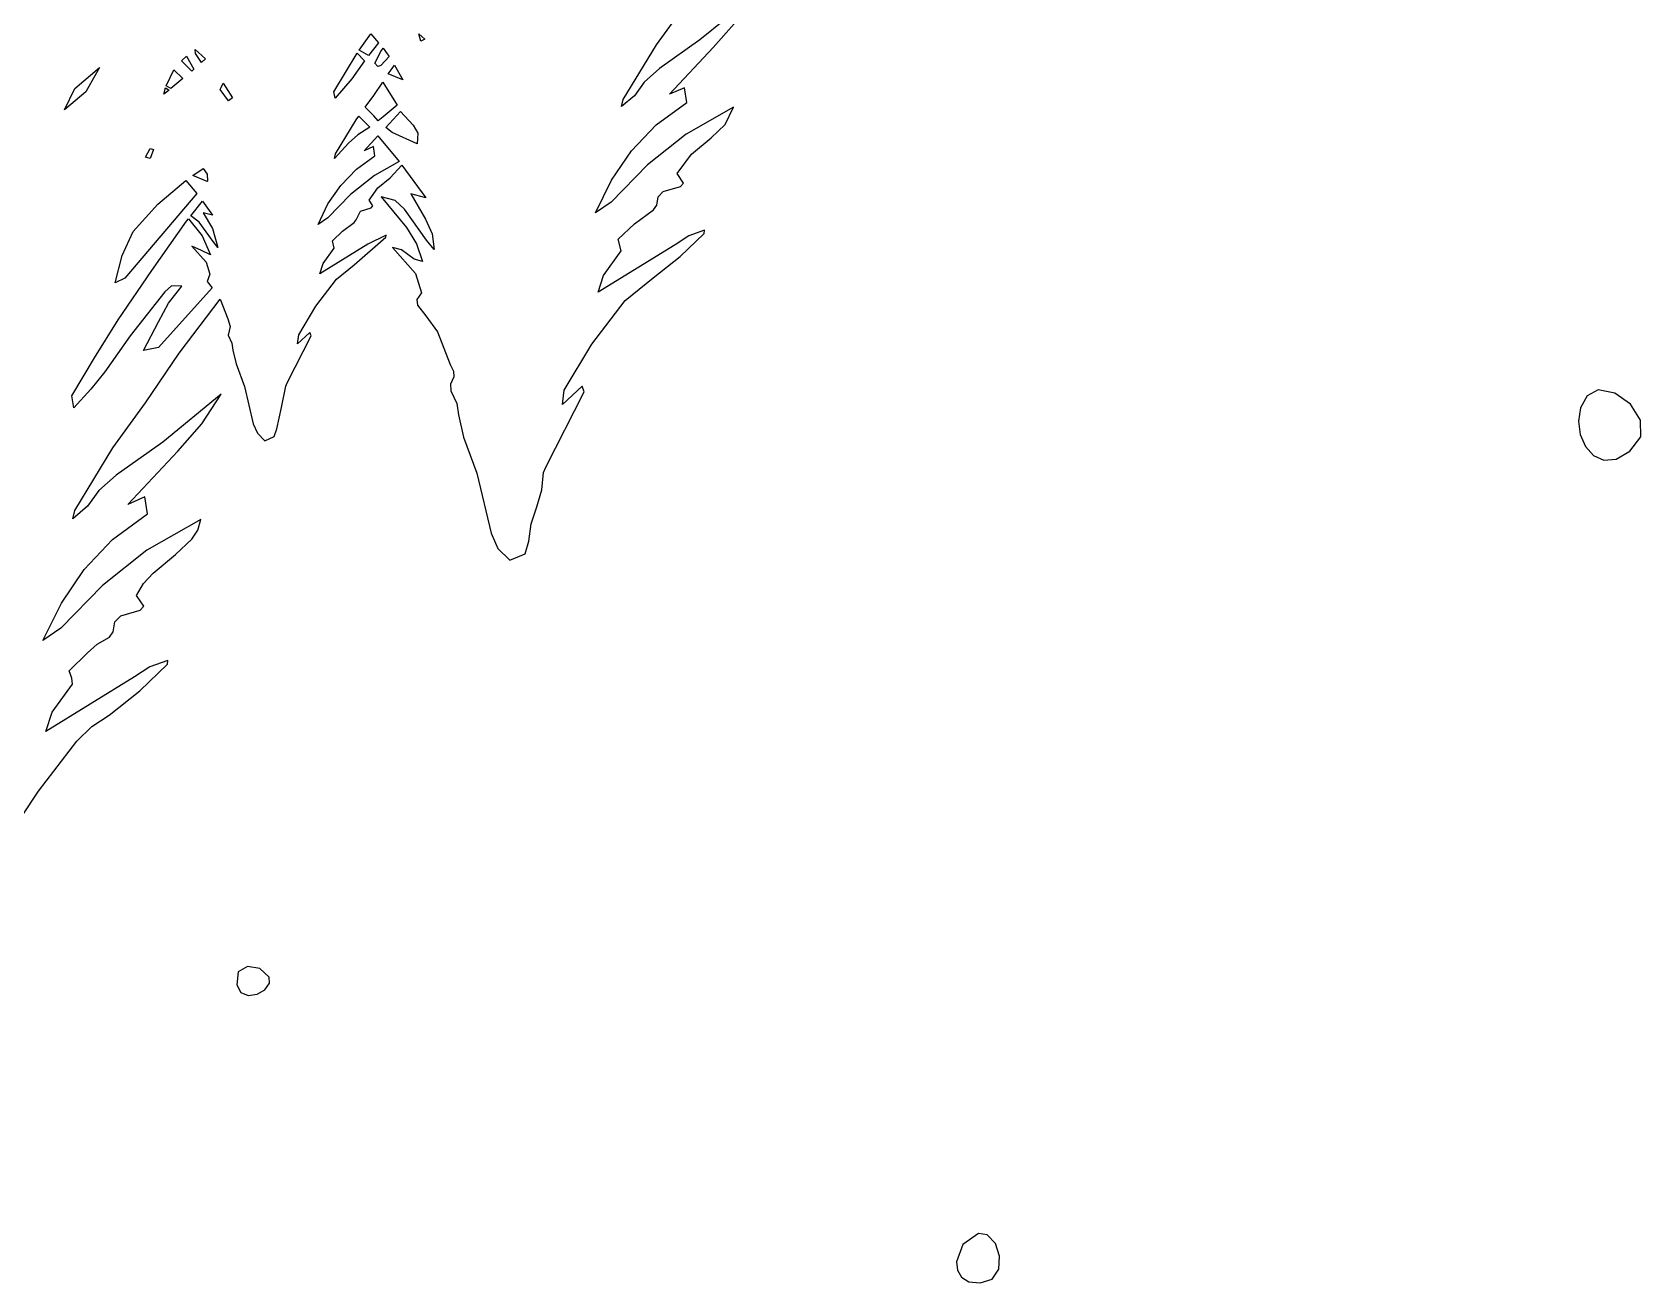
# Model space of a CAD drawing. Extents: x 0 to 203, y 8 to 351.
# Drawn here: x 103.1 to 171.7, y 10.6 to 64 of the extents above; entities that cross this region are included whole.
import ezdxf

# ---------------------------------------------------------------- set-up
doc = ezdxf.new("R2010")
doc.units = 0

msp = doc.modelspace()

# ---------------------------------------------------------------- linework, layer by layer
at = {"layer": 'Layer 1'}
for p, q in [((133.786707, 65.420343), (131.607317, 63.636103)), ((129.752665, 63.425847), (130.963765, 65.096977)), ((117.078149, 63.199789), (117.572602, 63.894859)), ((117.572602, 63.894859), (117.899, 63.5167)), ((119.701643, 63.580442), (119.619717, 63.891905)), ((119.619717, 63.891905), (119.865213, 63.671619)), ((132.175243, 63.306821), (133.060632, 64.319766)), ((110.086755, 63.051008), (110.079553, 63.223268)), ((110.079553, 63.223268), (110.514683, 62.831397)), ((117.474787, 62.979328), (117.078149, 63.199789)), ((117.899396, 63.516865), (117.474787, 62.979328)), ((117.736531, 62.649285), (117.995447, 63.139151)), ((117.899, 63.5167), (117.899396, 63.516865)), ((117.995447, 63.139151), (118.091, 63.2855)), ((118.090652, 63.285635), (118.269902, 63.050307)), ((118.091, 63.2855), (118.090652, 63.285635)), ((119.702, 63.5803), (119.701643, 63.580442)), ((119.865213, 63.671619), (119.702, 63.5803)), ((128.338515, 61.098597), (129.752665, 63.425847)), ((131.607317, 63.636103), (129.879017, 62.410803)), ((130.309477, 61.315393), (132.175243, 63.306821)), ((104.946989, 61.558543), (106.001, 62.4602)), ((106.001455, 62.460315), (105.417127, 61.420349)), ((106.001, 62.4602), (106.001455, 62.460315)), ((109.497518, 62.751308), (109.699, 62.9405)), ((109.65445, 62.587337), (109.497518, 62.751308)), ((109.927212, 62.301511), (109.65445, 62.587337)), ((109.698875, 62.940611), (110.024604, 62.386121)), ((109.699, 62.9405), (109.698875, 62.940611)), ((110.345248, 62.671321), (110.086755, 63.051008)), ((110.514683, 62.831397), (110.345, 62.6712)), ((110.345, 62.6712), (110.345248, 62.671321)), ((115.989383, 61.427372), (116.983, 63.0738)), ((117.294692, 62.750285), (116.753198, 61.981303)), ((116.982947, 63.073932), (117.294692, 62.750285)), ((116.983, 63.0738), (116.982947, 63.073932)), ((117.864857, 62.502247), (117.736531, 62.649285)), ((118.002085, 62.5478), (117.864857, 62.502247)), ((118.353948, 62.923251), (118.002085, 62.5478)), ((118.269902, 63.050307), (118.353948, 62.923251)), ((118.475425, 62.411738), (118.582353, 62.553769)), ((118.582353, 62.553769), (118.931812, 61.93688)), ((108.835555, 61.677089), (109.172, 62.3571)), ((109.555449, 61.986291), (109.043479, 61.564615)), ((109.171875, 62.357221), (109.555449, 61.986291)), ((109.172, 62.3571), (109.171875, 62.357221)), ((110.024604, 62.386121), (109.927212, 62.301511)), ((111.185072, 61.606269), (111.263326, 61.79551)), ((111.263326, 61.79551), (111.662506, 61.167888)), ((116.753198, 61.981303), (116.040587, 61.147619)), ((117.694648, 61.262297), (118.079562, 61.835078)), ((118.079562, 61.835078), (118.692811, 60.849308)), ((118.314, 62.183), (118.314398, 62.183085)), ((118.931812, 61.93688), (118.314, 62.183)), ((118.314398, 62.183085), (118.475425, 62.411738)), ((129.233491, 61.837777), (128.810031, 61.255013)), ((129.879017, 62.410803), (129.233491, 61.837777)), ((104.507915, 60.648145), (104.946989, 61.558543)), ((105.417127, 61.420349), (104.507915, 60.648145)), ((108.738003, 61.315246), (108.807147, 61.596305)), ((108.961466, 61.497711), (108.738003, 61.315246)), ((108.807147, 61.596305), (108.961, 61.4976)), ((109.043479, 61.564615), (108.835555, 61.677089)), ((108.961, 61.4976), (108.961466, 61.497711)), ((111.14446, 61.528297), (111.185072, 61.606269)), ((111.493921, 61.041151), (111.14446, 61.528297)), ((111.662506, 61.167888), (111.494, 61.041)), ((116.040587, 61.147619), (115.989383, 61.427372)), ((117.329933, 60.767522), (117.694648, 61.262297)), ((128.810031, 61.255013), (128.260754, 60.788937)), ((128.260754, 60.788937), (128.338515, 61.098597)), ((130.94893, 61.596274), (130.309477, 61.315393)), ((131.045617, 60.964661), (130.94893, 61.596274)), ((111.494, 61.041), (111.493921, 61.041151)), ((116.940852, 60.222415), (117.055127, 60.388387)), ((117.055127, 60.388387), (117.522, 59.9145)), ((117.33, 60.7674), (117.329933, 60.767522)), ((117.699804, 60.398363), (117.33, 60.7674)), ((117.883432, 60.185353), (117.699804, 60.398363)), ((118.692811, 60.849308), (118.095028, 60.353162)), ((118.206616, 59.896704), (118.835898, 60.582487)), ((118.835898, 60.582487), (119.371487, 59.997986)), ((129.736155, 60.009946), (131.045617, 60.964661)), ((133.031995, 60.761481), (131.014475, 59.614251)), ((132.689518, 60.028846), (133.031995, 60.761481)), ((116.060988, 58.774075), (116.940852, 60.222415)), ((117.521613, 59.91467), (117.01967, 59.5906)), ((117.522, 59.9145), (117.521613, 59.91467)), ((118.095028, 60.353162), (117.883432, 60.185353)), ((118.48305, 59.679596), (118.206616, 59.896704)), ((119.371487, 59.997986), (119.567248, 59.652814)), ((128.683894, 58.903552), (129.736155, 60.009946)), ((132.082987, 59.456581), (132.689518, 60.028846)), ((116.617947, 59.234077), (116.012536, 58.581298)), ((117.01967, 59.5906), (116.617947, 59.234077)), ((117.287416, 58.909028), (117.86274, 59.54184)), ((117.685394, 59.083723), (117.287416, 58.909028)), ((117.74564, 58.690723), (117.685394, 59.083723)), ((117.86274, 59.54184), (118.771348, 58.44879)), ((119.55029, 59.199302), (118.48305, 59.679596)), ((119.567248, 59.652814), (119.55, 59.1992)), ((119.55, 59.1992), (119.55029, 59.199302)), ((131.014475, 59.614251), (129.373535, 58.307841)), ((131.251786, 58.764071), (132.082987, 59.456581)), ((107.951805, 58.640361), (108.160717, 59.002497)), ((107.952, 58.6403), (107.951805, 58.640361)), ((108.152665, 58.57263), (107.952, 58.6403)), ((108.300981, 58.964041), (108.152665, 58.57263)), ((108.160717, 59.002497), (108.300981, 58.964041)), ((116.012536, 58.581298), (116.060988, 58.774075)), ((116.964379, 58.117008), (117.74564, 58.690723)), ((118.771348, 58.44879), (117.726, 57.8502)), ((127.839845, 57.651517), (128.683894, 58.903552)), ((130.638607, 57.932141), (131.251786, 58.764071)), ((108.48513, 56.622927), (109.681, 57.6442)), ((109.680745, 57.644315), (110.140947, 57.079975)), ((109.681, 57.6442), (109.680745, 57.644315)), ((109.97785, 57.857063), (110.421029, 58.153766)), ((110.581354, 57.597368), (109.97785, 57.857063)), ((110.421029, 58.153766), (110.588652, 57.91131)), ((110.588652, 57.91131), (110.598, 57.6167)), ((116.292086, 57.42772), (116.964379, 58.117008)), ((117.726216, 57.850301), (116.704956, 57.037355)), ((117.726, 57.8502), (117.726216, 57.850301)), ((117.873823, 57.320891), (118.39103, 57.751846)), ((118.39103, 57.751846), (118.893667, 58.290867)), ((118.893667, 58.290867), (119.913447, 56.903657)), ((127.155017, 56.259881), (127.839845, 57.651517)), ((129.373535, 58.307841), (127.817705, 56.717541)), ((130.906718, 57.531194), (130.638607, 57.932141)), ((110.140947, 57.079975), (107.074347, 53.476225)), ((110.597952, 57.616861), (110.581354, 57.597368)), ((110.598, 57.6167), (110.597952, 57.616861)), ((116.704956, 57.037355), (115.736808, 56.047665)), ((115.741266, 56.637979), (116.292086, 57.42772)), ((117.492167, 56.803191), (117.873823, 57.320891)), ((119.913447, 56.903657), (119.27124, 57.066522)), ((119.27124, 57.066522), (119.902994, 55.993102)), ((129.825044, 56.945111), (130.045329, 57.171764)), ((130.045329, 57.171764), (130.776128, 57.388601)), ((130.776128, 57.388601), (130.906718, 57.531194)), ((107.430869, 55.456034), (108.48513, 56.622927)), ((109.891911, 56.135541), (110.383895, 56.760268)), ((110.383895, 56.760268), (110.817952, 56.163543)), ((115.32442, 55.762903), (115.741266, 56.637979)), ((116.949895, 55.963298), (117.123002, 56.329948)), ((117.123002, 56.329948), (117.577695, 56.464959)), ((117.659056, 56.55356), (117.492167, 56.803191)), ((117.577695, 56.464959), (117.659056, 56.55356)), ((118.605639, 56.787012), (118.013452, 56.948079)), ((118.013452, 56.948079), (119.084298, 55.627306)), ((119.005333, 56.415094), (118.605639, 56.787012)), ((119.944523, 55.088584), (119.005333, 56.415094)), ((127.817705, 56.717541), (127.155017, 56.259881)), ((128.812879, 55.792173), (129.627529, 56.383537)), ((129.627529, 56.383537), (129.767158, 56.582504)), ((129.767158, 56.582504), (129.825044, 56.945111)), ((108.2309, 53.800888), (109.702601, 55.905825)), ((109.702601, 55.905825), (109.785574, 56.006643)), ((109.785574, 56.006643), (110.367684, 55.277229)), ((110.252873, 55.859528), (109.891911, 56.135541)), ((110.837236, 55.033941), (110.252873, 55.859528)), ((110.817952, 56.163543), (110.418278, 56.264787)), ((110.418278, 56.264787), (110.811456, 55.596976)), ((110.811456, 55.596976), (111.042686, 54.785548)), ((115.736808, 56.047665), (115.32442, 55.762903)), ((116.35604, 55.471495), (116.863024, 55.839419)), ((116.863024, 55.839419), (116.949895, 55.963298)), ((119.084298, 55.627306), (119.513503, 54.939417)), ((119.902994, 55.993102), (120.182839, 55.367946)), ((128.123609, 55.132167), (128.812879, 55.792173)), ((106.963889, 54.434524), (107.430869, 55.456034)), ((110.367684, 55.277229), (110.734512, 54.469633)), ((110.837, 55.0338), (110.837236, 55.033941)), ((111.042686, 54.785548), (110.837, 55.0338)), ((117.441524, 54.916339), (115.391874, 53.656779)), ((115.927083, 55.060797), (116.35604, 55.471495)), ((116.006043, 54.75057), (115.927083, 55.060797)), ((116.855605, 54.035454), (118.207324, 55.215904)), ((118.217002, 55.300195), (117.441524, 54.916339)), ((118.207324, 55.215904), (118.217002, 55.300195)), ((119.513503, 54.939417), (119.779312, 54.181819)), ((120.274632, 54.689192), (119.944523, 55.088584)), ((120.182839, 55.367946), (120.274632, 54.689192)), ((130.557204, 54.900157), (127.263464, 52.876037)), ((128.250609, 54.633828), (128.123609, 55.132167)), ((131.135171, 55.271325), (130.557204, 54.900157)), ((130.763293, 54.389856), (131.787864, 55.381405)), ((131.803404, 55.517007), (131.135171, 55.271325)), ((131.787864, 55.381405), (131.803404, 55.517007)), ((106.659627, 53.270844), (106.963889, 54.434524)), ((110.341961, 54.656582), (109.936433, 54.84014)), ((109.936433, 54.84014), (110.540289, 54.155241)), ((110.734512, 54.469633), (110.341961, 54.656582)), ((115.537577, 54.09982), (116.006043, 54.75057)), ((118.871097, 54.683561), (118.496952, 54.777059)), ((118.496952, 54.777059), (119.467076, 53.676589)), ((119.14854, 54.482206), (118.871097, 54.683561)), ((119.420779, 54.279468), (119.14854, 54.482206)), ((119.779312, 54.181819), (119.420779, 54.279468)), ((127.497731, 53.588058), (128.250609, 54.633828)), ((129.615674, 53.484485), (130.763293, 54.389856)), ((106.793631, 51.692065), (108.2309, 53.800888)), ((110.540289, 54.155241), (110.706331, 53.636734)), ((110.706331, 53.636734), (110.58986, 53.327696)), ((115.391874, 53.656779), (115.537577, 54.09982)), ((116.111202, 53.432199), (116.855605, 54.035454)), ((119.467076, 53.676589), (119.734114, 52.843374)), ((127.263464, 52.876037), (127.497731, 53.588058)), ((107.074347, 53.476225), (106.659627, 53.270844)), ((108.784929, 52.881821), (107.301009, 51.003401)), ((110.7973, 53.058515), (108.518, 50.5182)), ((109.071469, 53.144347), (108.784929, 52.881821)), ((108.939843, 52.3993), (109.510827, 53.127035)), ((109.510827, 53.127035), (109.071469, 53.144347)), ((110.58986, 53.327696), (110.7973, 53.058515)), ((115.224767, 52.274996), (116.111202, 53.432199)), ((119.734114, 52.843374), (119.527492, 52.5671)), ((128.419544, 52.5151), (129.615674, 53.484485)), ((108.505737, 51.608215), (108.939843, 52.3993)), ((109.390169, 50.267182), (111.141429, 52.578112)), ((111.141429, 52.578112), (111.466029, 51.736351)), ((114.493792, 51.048909), (115.224767, 52.274996)), ((119.527492, 52.5671), (119.558891, 52.320588)), ((119.558891, 52.320588), (119.920993, 51.863855)), ((126.994987, 50.655643), (128.419544, 52.5151)), ((105.776173, 50.076464), (106.793631, 51.692065)), ((107.875468, 50.377235), (108.505737, 51.608215)), ((111.466029, 51.736351), (111.565117, 51.40476)), ((119.920993, 51.863855), (120.416225, 51.182379)), ((107.301009, 51.003401), (106.216189, 49.474301)), ((111.565117, 51.40476), (111.479006, 51.036883)), ((111.479006, 51.036883), (111.643231, 50.695598)), ((114.001099, 49.009292), (115.019819, 51.007242)), ((114.966426, 51.159018), (114.446404, 50.671903)), ((114.446404, 50.671903), (114.493792, 51.048909)), ((115.019819, 51.007242), (114.966426, 51.159018)), ((120.416225, 51.182379), (120.955035, 49.789979)), ((108.517805, 50.518275), (107.875468, 50.377235)), ((107.951159, 48.148772), (109.390169, 50.267182)), ((108.518, 50.5182), (108.517805, 50.518275)), ((111.643231, 50.695598), (111.688926, 50.397803)), ((111.688926, 50.397803), (111.818806, 49.808636)), ((125.820284, 48.68545), (126.994987, 50.655643)), ((104.808671, 48.453385), (105.776173, 50.076464)), ((106.216189, 49.474301), (105.628602, 48.741447)), ((111.818806, 49.808636), (112.176319, 48.845536)), ((120.955035, 49.789979), (121.091187, 49.497347)), ((121.091187, 49.497347), (121.114087, 49.257209)), ((105.628602, 48.741447), (104.903029, 47.937881)), ((112.176319, 48.845536), (112.554666, 47.257476)), ((113.76397, 47.951382), (113.944104, 48.866132)), ((113.944104, 48.866132), (114.001099, 49.009292)), ((121.114087, 49.257209), (120.965792, 48.950522)), ((120.965792, 48.950522), (120.975783, 48.666136)), ((126.57973, 48.862369), (125.744217, 48.079615)), ((126.665613, 48.618425), (126.57973, 48.862369)), ((104.903029, 47.937881), (104.808671, 48.453385)), ((106.562219, 46.232252), (107.951159, 48.148772)), ((111.188754, 48.519702), (108.689354, 46.473312)), ((110.356078, 47.257442), (111.188754, 48.519702)), ((120.975783, 48.666136), (121.239732, 48.117759)), ((121.239732, 48.117759), (121.313183, 47.63911)), ((125.028703, 45.407955), (126.665613, 48.618425)), ((125.744217, 48.079615), (125.820284, 48.68545)), ((169.454519, 48.450244), (169.173481, 47.935557)), ((169.928, 48.7087), (169.454519, 48.450244)), ((170.637541, 48.569908), (169.928, 48.7087)), ((169.928, 48.7087), (169.928, 48.7087)), ((171.299326, 48.089391), (170.637541, 48.569908)), ((171.729101, 47.415959), (171.299326, 48.089391)), ((113.553963, 47.039592), (113.76397, 47.951382)), ((121.313183, 47.63911), (121.521883, 46.692326)), ((169.173481, 47.935557), (169.08177, 47.364576)), ((169.08177, 47.364576), (169.157418, 46.796723)), ((171.742609, 46.698424), (171.729101, 47.415959)), ((109.340677, 46.095715), (110.356078, 47.257442)), ((112.554666, 47.257476), (112.734058, 46.85206)), ((112.734058, 46.85206), (113.044321, 46.535391)), ((113.044321, 46.535391), (113.451987, 46.707702)), ((113.451987, 46.707702), (113.553963, 47.039592)), ((121.521883, 46.692326), (122.09636, 45.144726)), ((169.157418, 46.796723), (169.378455, 46.291418)), ((171.277109, 46.084114), (171.742609, 46.698424)), ((104.940349, 43.563102), (106.562219, 46.232252)), ((108.689354, 46.473312), (106.707214, 45.068052)), ((107.200894, 43.811732), (109.340677, 46.095715)), ((169.378455, 46.291418), (169.722911, 45.908083)), ((170.694208, 45.74501), (171.277109, 46.084114)), ((124.936958, 45.177961), (125.028703, 45.407955)), ((169.722911, 45.908083), (170.168819, 45.70614)), ((170.168819, 45.70614), (170.694208, 45.74501)), ((106.707214, 45.068052), (105.966697, 44.410873)), ((122.09636, 45.144726), (122.704382, 42.592776)), ((124.869235, 44.432195), (124.936958, 45.177961)), ((105.966697, 44.410873), (105.481102, 43.742462)), ((107.934211, 44.13379), (107.200894, 43.811732)), ((108.045234, 43.409445), (107.934211, 44.13379)), ((124.647615, 43.707921), (124.869235, 44.432195)), ((105.481102, 43.742462), (104.851147, 43.207923)), ((104.851147, 43.207923), (104.940349, 43.563102)), ((106.543331, 42.314482), (108.045234, 43.409445)), ((124.413982, 42.984846), (124.647615, 43.707921)), ((110.323226, 43.176451), (108.009426, 41.860611)), ((109.93054, 42.336141), (110.187773, 42.718723)), ((110.187773, 42.718723), (110.323226, 43.176451)), ((122.704382, 42.592776), (122.992627, 41.941349)), ((124.310219, 42.242681), (124.413982, 42.984846)), ((105.336489, 41.045572), (106.543331, 42.314482)), ((108.009426, 41.860611), (106.127446, 40.362271)), ((109.234866, 41.679801), (109.93054, 42.336141)), ((122.992627, 41.941349), (123.491163, 41.432526)), ((124.146285, 41.709391), (124.310219, 42.242681)), ((108.281589, 40.885622), (109.234866, 41.679801)), ((123.491163, 41.432526), (124.146285, 41.709391)), ((104.368476, 39.609633), (105.336489, 41.045572)), ((107.868526, 40.447058), (108.281589, 40.885622)), ((106.127446, 40.362271), (104.342996, 38.538481)), ((107.578326, 39.931431), (107.868526, 40.447058)), ((107.885762, 39.471652), (107.578326, 39.931431)), ((103.583054, 38.013585), (104.368476, 39.609633)), ((106.897869, 39.059344), (107.735964, 39.308011)), ((107.735964, 39.308011), (107.885762, 39.471652)), ((104.342996, 38.538481), (103.583054, 38.013585)), ((106.578824, 38.383582), (106.645223, 38.799391)), ((106.645223, 38.799391), (106.897869, 39.059344)), ((105.484366, 37.47719), (105.894457, 37.857209)), ((105.894457, 37.857209), (106.418714, 38.155352)), ((106.418714, 38.155352), (106.578824, 38.383582)), ((104.693874, 36.720182), (105.484366, 37.47719)), ((108.914075, 37.161603), (108.147821, 36.879812)), ((108.896417, 37.006014), (108.914075, 37.161603)), ((107.485015, 36.454208), (103.707345, 34.132608)), ((104.818808, 36.401951), (104.693874, 36.720182)), ((104.839501, 36.148637), (104.818808, 36.401951)), ((108.147821, 36.879812), (107.485015, 36.454208)), ((107.721334, 35.868815), (108.896417, 37.006014)), ((103.97602, 34.949437), (104.839501, 36.148637)), ((106.405137, 34.830474), (107.721334, 35.868815)), ((103.707345, 34.132608), (103.97602, 34.949437)), ((105.033147, 33.718804), (105.670825, 34.33427)), ((105.670825, 34.33427), (106.405137, 34.830474)), ((103.399429, 31.586151), (105.033147, 33.718804)), ((102.664655, 30.482842), (103.399429, 31.586151)), ((112.312363, 24.093383), (111.905567, 23.866312)), ((112.833507, 24.012182), (112.312363, 24.093383)), ((111.905567, 23.866312), (111.85263, 23.314152)), ((113.22949, 23.639526), (112.833507, 24.012182)), ((113.050368, 23.105449), (113.24863, 23.384742)), ((113.24863, 23.384742), (113.22949, 23.639526)), ((111.85263, 23.314152), (112.027, 22.9933)), ((112.027, 22.9933), (112.339394, 22.859234)), ((112.027, 22.9933), (112.027, 22.9933)), ((112.339394, 22.859234), (112.713903, 22.913448)), ((112.713903, 22.913448), (113.050368, 23.105449)), ((143.483997, 12.702415), (142.825146, 12.23428)), ((143.861, 12.6558), (143.483997, 12.702415)), ((144.209845, 12.285137), (143.861, 12.6558)), ((143.861, 12.6558), (143.861, 12.6558)), ((142.825146, 12.23428), (142.554424, 11.498575)), ((144.39126, 11.738672), (144.209845, 12.285137)), ((144.360815, 11.177089), (144.39126, 11.738672)), ((142.554424, 11.498575), (142.594156, 11.137898)), ((142.594156, 11.137898), (142.766375, 10.839347)), ((144.074081, 10.761074), (144.360815, 11.177089)), ((142.766375, 10.839347), (143.082898, 10.645927)), ((143.082898, 10.645927), (143.555543, 10.600645)), ((143.555543, 10.600645), (144.074081, 10.761074))]:
    msp.add_line(p, q, dxfattribs=at)

doc.saveas('drawing.dxf')
